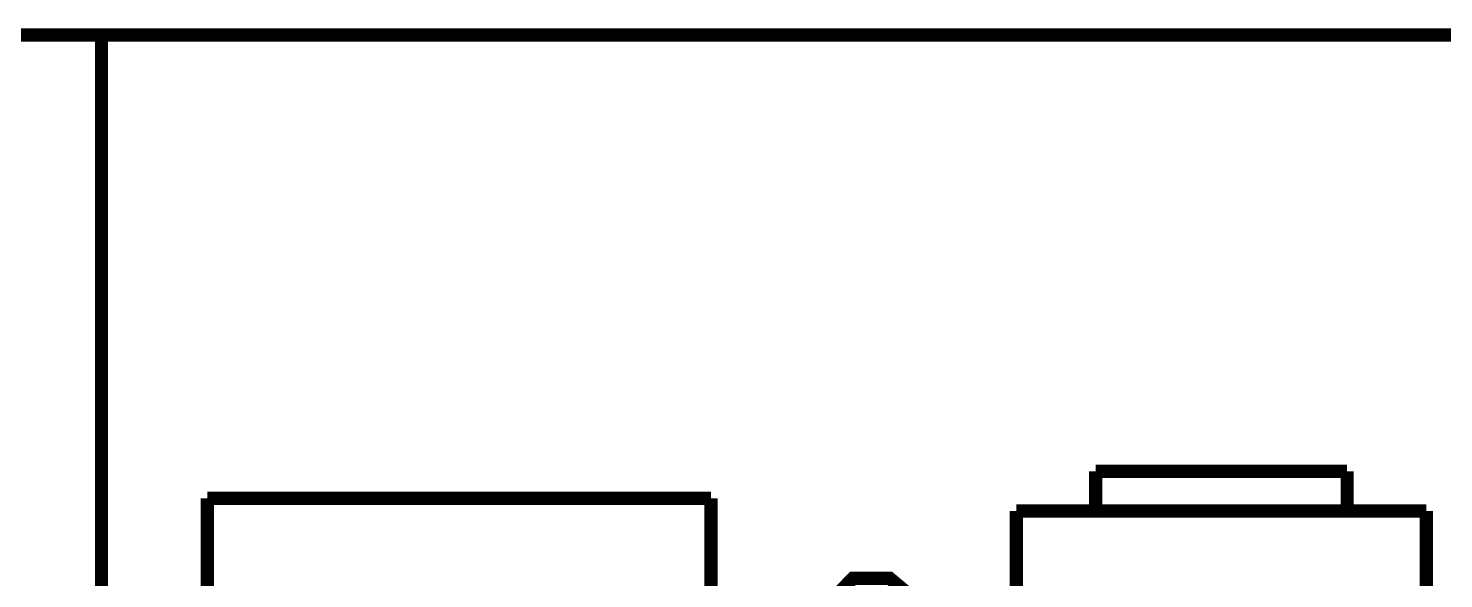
# Model space of a CAD drawing. Header units: metres. Extents: x -593 to 248, y 430 to 1024.
# Drawn here: x -12.604 to -8.075, y 688.962 to 690.723 of the extents above; entities that cross this region are included whole.
import ezdxf

# ---------------------------------------------------------------- set-up
doc = ezdxf.new("R2010")
doc.units = ezdxf.units.M
doc.header["$MEASUREMENT"] = 0
doc.layers.add('C00-00-00-BLACK', color=7, linetype='Continuous')

msp = doc.modelspace()

# ---------------------------------------------------------------- linework, layer by layer
at = {"layer": 'C00-00-00-BLACK', "const_width": 0.0423}
for points in [[(-12.9651, 690.7014), (-4.567, 690.7014)], [(-12.3696, 690.7014), (-12.3696, 681.5054)], [(-8.3843, 689.3054), (-9.189, 689.3054)], [(-9.189, 689.3054), (-9.189, 689.1784)], [(-8.3843, 689.1784), (-8.3843, 689.3054)], [(-10.4198, 689.2194), (-12.0306, 689.2194)], [(-12.0306, 689.2194), (-12.0306, 688.4134)], [(-10.4198, 688.4134), (-10.4198, 689.2194)], [(-8.131, 689.1784), (-9.4426, 689.1784)], [(-9.4426, 689.1784), (-9.4426, 688.4544)], [(-8.131, 688.4544), (-8.131, 689.1784)]]:
    msp.add_lwpolyline(points, dxfattribs=at)
msp.add_lwpolyline([(-9.6578, 688.7504), (-9.6578, 688.8044), (-9.8479, 688.9634), (-9.9111, 688.9634), (-9.9651, 688.9634), (-10.1235, 688.8044), (-10.1235, 688.7504), (-10.1235, 688.6874), (-9.9651, 688.4944), (-9.9111, 688.4944), (-9.8684, 688.4944), (-9.7375, 688.5754), (-9.6578, 688.7084), (-9.6578, 688.7504)], close=True, dxfattribs=at)

doc.saveas('drawing.dxf')
